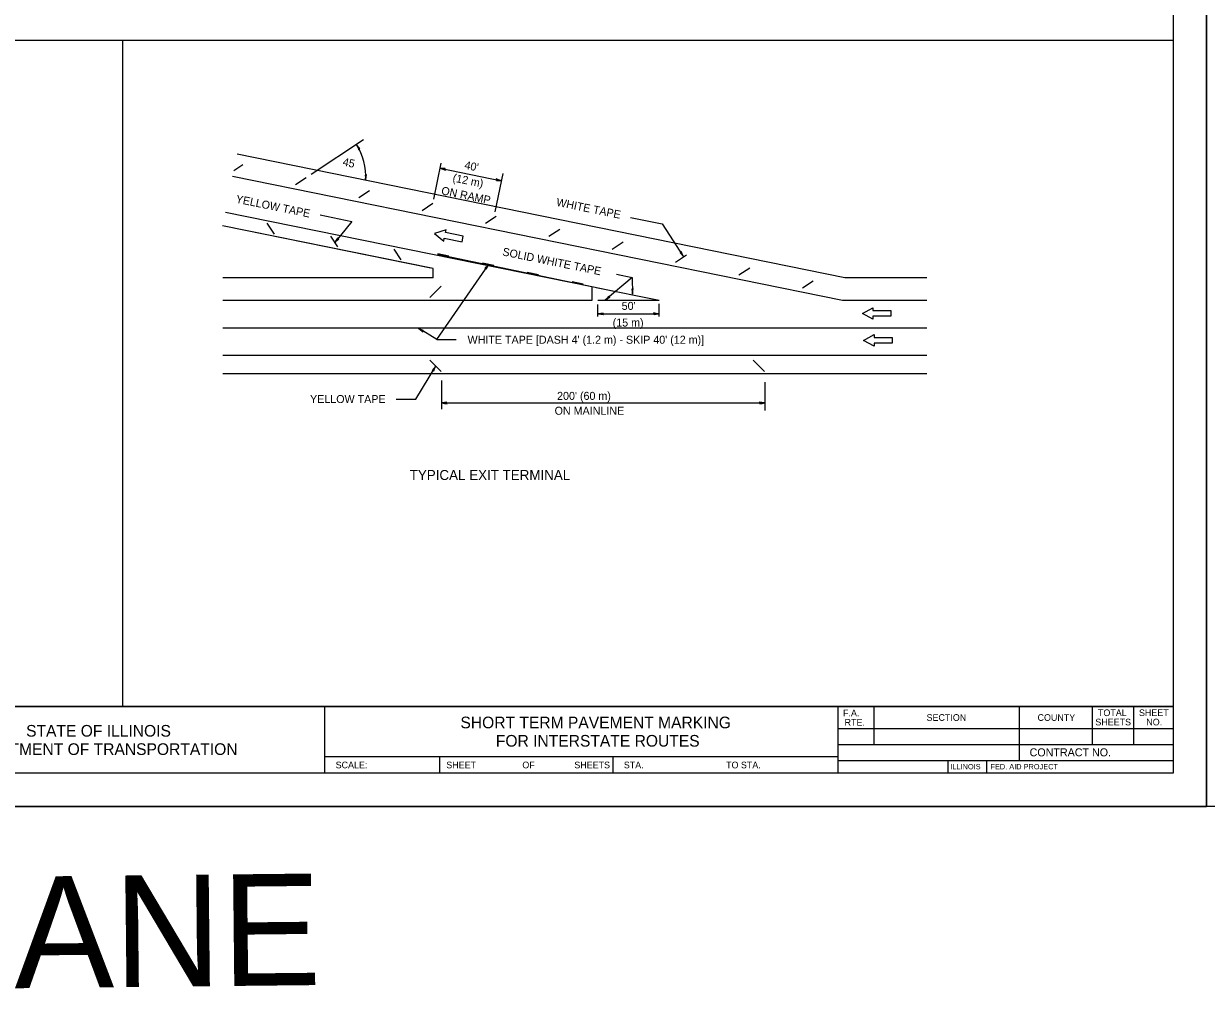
# Model space of a CAD drawing. Extents: x 59627 to 60987, y 30303 to 30798.
# Drawn here: x 59951.9 to 60306.6, y 30302.5 to 30592.6 of the extents above; entities that cross this region are included whole.
import ezdxf

# ---------------------------------------------------------------- set-up
doc = ezdxf.new("R2010")
doc.units = 0
for name, color, linetype in [('Design_PR_EOP', 7, 'Continuous'), ('Design_PR_PMK Symbols', 7, 'Continuous'), ('Level 48', 7, 'Continuous'), ('Sheets_50 Reference Boundary', 7, 'Continuous'), ('Sheets_General Details', 7, 'Continuous'), ('Sheets_Printer Plotting Border', 7, 'Continuous'), ('Stage_Construction Traffic Control', 7, 'Continuous')]:
    doc.layers.add(name, color=color, linetype=linetype)

msp = doc.modelspace()

# ---------------------------------------------------------------- linework, layer by layer
at = {"layer": 'Design_PR_EOP'}
for p, q in [((60198.15, 30516.32), (60015.9, 30553.42)), ((60197.46, 30509.47), (60014.54, 30546.71)), ((60122.29, 30513.57), (60012.35, 30535.96)), ((60074.69, 30519.07), (60011.53, 30531.92)), ((60073.93, 30519.22), (60011.53, 30531.92)), ((60074.69, 30516.32), (60011.64, 30516.32)), ((60074.69, 30516.32), (60074.69, 30519.07)), ((60222.78, 30516.32), (60198.15, 30516.32)), ((60122.29, 30513.57), (60122.29, 30509.47)), ((60122.29, 30509.47), (60011.64, 30509.47)), ((60222.78, 30509.47), (60197.46, 30509.47)), ((60222.78, 30493.01), (60011.64, 30493.01)), ((60222.78, 30487.52), (60011.64, 30487.52))]:
    msp.add_line(p, q, dxfattribs=at)
at = {"layer": 'Design_PR_PMK Symbols'}
for p, q in [((60038.13, 30547.4), (60053.82, 30557.78)), ((60074.86, 30539.94), (60077.05, 30550.68)), ((60076.75, 30549.21), (60095.17, 30545.46)), ((60093.27, 30536.1), (60095.62, 30547.64)), ((60040.78, 30535.18), (60050.31, 30533.23)), ((60133.84, 30534.42), (60143.38, 30532.48)), ((60050.31, 30533.23), (60045.14, 30526.9)), ((60143.38, 30532.48), (60149.78, 30522.64)), ((60128.99, 30512.21), (60076.01, 30523.29)), ((60075.73, 30497.78), (60091.24, 30520.24)), ((60134.33, 30516.44), (60126.24, 30509.57)), ((60129.66, 30517.39), (60134.33, 30516.44)), ((60134.33, 30516.44), (60134.46, 30511.39)), ((60142.47, 30509.47), (60123.54, 30513.32)), ((60142.47, 30509.47), (60124.06, 30509.47)), ((60124.1, 30504.67), (60124.1, 30508.32)), ((60124.1, 30505.53), (60142.47, 30505.53)), ((60142.47, 30504.67), (60142.47, 30508.52)), ((60222.78, 30501.24), (60011.64, 30501.24)), ((60075.73, 30497.78), (60070.23, 30501.17)), ((60075.73, 30497.78), (60081.62, 30497.78)), ((60069.43, 30479.9), (60075.44, 30489.84)), ((60077.17, 30485.52), (60077.17, 30476.94)), ((60174.18, 30485), (60174.18, 30476.55)), ((60063.54, 30479.9), (60069.43, 30479.9)), ((60077.17, 30478.76), (60174.18, 30478.76))]:
    msp.add_line(p, q, dxfattribs=at)
for points in [[(60052.48, 30554.99), (60052.65, 30555.16), (60052.21, 30555.67), (60051.66, 30556.33), (60052.04, 30555.5), (60052.35, 30554.74), (60052.48, 30554.99), (60052.58, 30555.14), (60051.97, 30555.85), (60052.36, 30554.9), (60052.45, 30555.13), (60052.2, 30555.47), (60052.36, 30555.1)], [(60014.9, 30548.5), (60017.59, 30550.28)], [(60078.29, 30548.87), (60078.28, 30549.11), (60077.61, 30549.14), (60076.75, 30549.21), (60077.62, 30548.9), (60078.38, 30548.6), (60078.29, 30548.87), (60078.25, 30549.04), (60077.31, 30549.09), (60078.27, 30548.72), (60078.17, 30548.94), (60077.74, 30549), (60078.13, 30548.85)], [(60033.36, 30544.27), (60036.6, 30546.41)], [(60054.47, 30547.16), (60054.24, 30547.12), (60054.33, 30546.45), (60054.42, 30545.59), (60054.57, 30546.5), (60054.72, 30547.3), (60054.47, 30547.16), (60054.32, 30547.1), (60054.43, 30546.17), (60054.63, 30547.18), (60054.43, 30547.03), (60054.45, 30546.6), (60054.52, 30547.01)], [(60093.64, 30545.79), (60093.64, 30545.55), (60094.31, 30545.52), (60095.17, 30545.46), (60094.3, 30545.76), (60093.55, 30546.06), (60093.64, 30545.79), (60093.67, 30545.63), (60094.61, 30545.57), (60093.65, 30545.95), (60093.76, 30545.72), (60094.18, 30545.67), (60093.79, 30545.81)], [(60052.37, 30540.4), (60055.6, 30542.55)], [(60071.37, 30536.53), (60074.61, 30538.67)], [(60090.38, 30532.67), (60093.61, 30534.81)], [(60027.07, 30529.46), (60024.93, 30532.69)], [(60109.38, 30528.8), (60112.62, 30530.94)], [(60046.08, 30525.59), (60043.94, 30528.82)], [(60046.15, 30528.11), (60045.94, 30528.22), (60045.6, 30527.64), (60045.14, 30526.9), (60045.82, 30527.53), (60046.43, 30528.06), (60046.15, 30528.11), (60045.99, 30528.15), (60045.51, 30527.35), (60046.29, 30528.02), (60046.04, 30528.03), (60045.79, 30527.69), (60046.1, 30527.96)], [(60128.39, 30524.93), (60131.62, 30527.07)], [(60065.08, 30521.72), (60062.94, 30524.96)], [(60076.08, 30523.62), (60079.41, 30522.93)], [(60147.39, 30521.06), (60150.62, 30523.2)], [(60148.94, 30523.97), (60148.77, 30523.8), (60149.22, 30523.3), (60149.78, 30522.64), (60149.38, 30523.47), (60149.07, 30524.22), (60148.94, 30523.97), (60148.85, 30523.83), (60149.46, 30523.12), (60149.06, 30524.07), (60148.97, 30523.83), (60149.23, 30523.49), (60149.06, 30523.87)], [(60089.47, 30520.82), (60092.83, 30520.12)], [(60090.43, 30519.12), (60090.66, 30519.03), (60090.95, 30519.63), (60091.35, 30520.4), (60090.72, 30519.72), (60090.15, 30519.14), (60090.43, 30519.12), (60090.6, 30519.09), (60091.02, 30519.93), (60090.29, 30519.19), (60090.54, 30519.21), (60090.76, 30519.57), (60090.48, 30519.27)], [(60102.9, 30518.01), (60106.25, 30517.31)], [(60166.39, 30517.19), (60169.63, 30519.33)], [(60073.64, 30510.42), (60077.07, 30513.84)], [(60116.32, 30515.21), (60119.68, 30514.51)], [(60134.44, 30512.96), (60134.21, 30512.9), (60134.33, 30512.24), (60134.46, 30511.39), (60134.56, 30512.31), (60134.68, 30513.11), (60134.44, 30512.96), (60134.29, 30512.89), (60134.45, 30511.97), (60134.6, 30512.98), (60134.4, 30512.83), (60134.44, 30512.4), (60134.49, 30512.82)], [(60185.4, 30513.32), (60188.63, 30515.46)], [(60127.45, 30510.58), (60127.26, 30510.72), (60126.82, 30510.21), (60126.24, 30509.57), (60127.01, 30510.07), (60127.72, 30510.48), (60127.45, 30510.58), (60127.3, 30510.65), (60126.68, 30509.94), (60127.57, 30510.47), (60127.32, 30510.52), (60127.01, 30510.22), (60127.37, 30510.44)], [(60125.68, 30505.51), (60125.62, 30505.74), (60124.96, 30505.64), (60124.1, 30505.53), (60125.01, 30505.41), (60125.81, 30505.27), (60125.68, 30505.51), (60125.6, 30505.66), (60124.68, 30505.53), (60125.69, 30505.35), (60125.54, 30505.55), (60125.11, 30505.53), (60125.52, 30505.46)], [(60140.88, 30505.56), (60140.93, 30505.32), (60141.6, 30505.42), (60142.46, 30505.53), (60141.54, 30505.66), (60140.74, 30505.8), (60140.88, 30505.56), (60140.95, 30505.4), (60141.88, 30505.53), (60140.87, 30505.71), (60141.02, 30505.51), (60141.44, 30505.54), (60141.03, 30505.6)], [(60017.1, 30501.24), (60013.68, 30501.24)], [(60030.82, 30501.24), (60027.39, 30501.24)], [(60044.53, 30501.24), (60041.1, 30501.24)], [(60058.25, 30501.24), (60054.82, 30501.24)], [(60071.96, 30501.24), (60068.53, 30501.24)], [(60071.56, 30500.33), (60071.63, 30500.55), (60071.01, 30500.82), (60070.23, 30501.17), (60070.94, 30500.58), (60071.55, 30500.05), (60071.56, 30500.33), (60071.58, 30500.5), (60070.72, 30500.87), (60071.49, 30500.19), (60071.46, 30500.43), (60071.09, 30500.63), (60071.4, 30500.37)], [(60085.67, 30501.24), (60082.25, 30501.24)], [(60099.39, 30501.24), (60095.96, 30501.24)], [(60113.1, 30501.24), (60109.67, 30501.24)], [(60126.82, 30501.24), (60123.39, 30501.24)], [(60140.53, 30501.24), (60137.1, 30501.24)], [(60154.24, 30501.24), (60150.82, 30501.24)], [(60167.96, 30501.24), (60164.53, 30501.24)], [(60181.67, 30501.24), (60178.24, 30501.24)], [(60195.39, 30501.24), (60191.96, 30501.24)], [(60209.1, 30501.24), (60205.67, 30501.24)], [(60222.78, 30501.24), (60219.39, 30501.24)], [(60073.64, 30491.64), (60077.07, 30488.21)], [(60170.61, 30491.64), (60174.04, 30488.21)], [(60074.61, 30488.51), (60074.84, 30488.43), (60075.09, 30489.05), (60075.44, 30489.84), (60074.86, 30489.12), (60074.33, 30488.51), (60074.61, 30488.51), (60074.78, 30488.49), (60075.14, 30489.35), (60074.47, 30488.57), (60074.72, 30488.6), (60074.91, 30488.98), (60074.65, 30488.66)], [(60078.75, 30478.74), (60078.69, 30478.98), (60078.03, 30478.88), (60077.17, 30478.76), (60078.08, 30478.64), (60078.89, 30478.5), (60078.75, 30478.74), (60078.68, 30478.9), (60077.75, 30478.76), (60078.76, 30478.59), (60078.61, 30478.79), (60078.19, 30478.76), (60078.6, 30478.7)], [(60172.61, 30478.79), (60172.66, 30478.55), (60173.32, 30478.65), (60174.18, 30478.76), (60173.27, 30478.89), (60172.47, 30479.03), (60172.61, 30478.79), (60172.68, 30478.63), (60173.61, 30478.77), (60172.59, 30478.94), (60172.74, 30478.74), (60173.17, 30478.77), (60172.76, 30478.83)]]:
    msp.add_lwpolyline(points, dxfattribs=at)
msp.add_arc((60037, 30546.83), 17.47, 355.9141, 32.9421, dxfattribs=at)
at = {"layer": 'Level 48'}
msp.add_lwpolyline([(59626.57, 30797.64), (60306.57, 30797.64), (60306.57, 30357.64), (59626.57, 30357.64)], close=True, dxfattribs=at)
at = {"layer": 'Sheets_50 Reference Boundary'}
msp.add_lwpolyline([(59666.57, 30787.63), (60296.57, 30787.63), (60296.57, 30387.64), (59666.57, 30387.64)], close=True, dxfattribs=at)
at = {"layer": 'Sheets_General Details'}
for p, q in [((60306.57, 30357.64), (60306.57, 30797.64)), ((60306.57, 30797.64), (60306.57, 30357.64)), ((59666.57, 30587.64), (60296.57, 30587.64)), ((59981.57, 30387.64), (59981.57, 30587.64)), ((59666.57, 30387.64), (60296.57, 30387.64)), ((60042.05, 30387.64), (60042.05, 30367.64)), ((60196.05, 30387.64), (60196.05, 30367.64)), ((60206.85, 30387.64), (60206.85, 30376.33)), ((60250.45, 30387.64), (60250.45, 30371.53)), ((60272.3, 30387.64), (60272.3, 30376.33)), ((60284.71, 30387.64), (60284.71, 30376.33)), ((60196.05, 30381.13), (60296.57, 30381.13)), ((60196.05, 30376.33), (60296.57, 30376.33)), ((60042.05, 30372.64), (60196.05, 30372.64)), ((60076.57, 30372.64), (60076.57, 30367.64)), ((60128.57, 30372.64), (60128.57, 30367.64)), ((60196.05, 30371.53), (60296.57, 30371.53)), ((60229, 30371.53), (60229, 30367.64)), ((60240.6, 30371.53), (60240.6, 30367.64)), ((60306.57, 30357.64), (59626.57, 30357.64)), ((60986.57, 30357.64), (60306.57, 30357.64))]:
    msp.add_line(p, q, dxfattribs=at)
msp.add_lwpolyline([(59666.57, 30787.64), (60296.57, 30787.64), (60296.57, 30367.64), (59666.57, 30367.64)], close=True, dxfattribs=at)
at = {"layer": 'Sheets_Printer Plotting Border'}
msp.add_lwpolyline([(59626.57, 30357.64), (60306.57, 30357.64), (60306.57, 30797.64), (59626.57, 30797.64)], close=True, dxfattribs=at)
at = {"layer": 'Stage_Construction Traffic Control'}
for points in [[(60083.33, 30527.11), (60083.68, 30528.79), (60078.36, 30529.87), (60078.53, 30530.71), (60075.11, 30529.66), (60077.85, 30527.35), (60078.02, 30528.19)], [(60211.98, 30506.51), (60211.98, 30504.79), (60206.56, 30504.79), (60206.56, 30503.93), (60203.41, 30505.65), (60206.56, 30507.36), (60206.56, 30506.51)], [(60212.34, 30498.41), (60212.34, 30496.69), (60206.91, 30496.69), (60206.91, 30495.83), (60203.77, 30497.55), (60206.91, 30499.26), (60206.91, 30498.41)]]:
    msp.add_lwpolyline(points, close=True, dxfattribs=at)

# ---------------------------------------------------------------- texts
at = {"layer": 'Design_PR_PMK Symbols'}
for s, height, p in [('45', 2.4, (60047.41, 30550.03)), ("40'", 2.4, (60083.91, 30549.07)), ('(12 m)', 2.4, (60080.37, 30545.24)), ('YELLOW TAPE', 2.3999, (60015.34, 30538.9)), ('ON RAMP', 2.4, (60076.95, 30541.39)), ('WHITE TAPE', 2.4, (60111.45, 30537.95)), ('SOLID WHITE TAPE', 2.3999, (60095.29, 30523.07))]:
    msp.add_text(s, height=height, rotation=348.493, dxfattribs=at).set_placement(p)
for s, height, p in [("50'", 2.4, (60131.21, 30506.69)), ('(15 m)', 2.4, (60128.51, 30501.69)), ("WHITE TAPE [DASH 4' (1.2 m) - SKIP 40' (12 m)]", 2.3999, (60084.99, 30496.54)), ('YELLOW TAPE', 2.3999, (60037.75, 30478.74)), ("200' (60 m)", 2.3999, (60111.84, 30479.69)), ('ON MAINLINE', 2.3999, (60111.1, 30475.23)), ('TYPICAL EXIT TERMINAL', 2.9999, (60067.64, 30455.65))]:
    msp.add_text(s, height=height, dxfattribs=at).set_placement(p)
at = {"layer": 'Sheets_General Details'}
for s, height, p in [('F.A.  ', 2, (60197.6, 30384.74)), ('SECTION', 2, (60222.66, 30383.38)), ('COUNTY', 2, (60255.94, 30383.38)), ('TOTAL', 2, (60274.06, 30384.81)), ('SHEET', 2, (60286.36, 30384.81)), ('STATE OF ILLINOIS', 3.5, (59952.59, 30378.64)), ('SHORT TERM PAVEMENT MARKING', 3.5, (60082.85, 30381.14)), ('RTE.', 2, (60198.06, 30381.94)), ('SHEETS', 2, (60273.28, 30382.01)), ('NO.', 2, (60288.56, 30382.01)), ('FOR INTERSTATE ROUTES', 3.5, (60093.48, 30375.64)), ('DEPARTMENT OF TRANSPORTATION', 3.5, (59931.5, 30373.14)), ('CONTRACT NO.      ', 2.4, (60253.56, 30372.73)), ('SCALE:          ', 2, (60045.43, 30369.14)), ('SHEET', 2, (60078.61, 30369.14)), ('OF', 2, (60101.42, 30369.14)), ('SHEETS', 2, (60117.01, 30369.14)), ('STA.', 2, (60131.86, 30369.14)), ('TO STA.', 2, (60162.53, 30369.14)), ('ILLINOIS', 1.6, (60229.78, 30368.83)), ('FED. AID PROJECT', 1.6, (60241.81, 30368.83))]:
    msp.add_text(s, height=height, dxfattribs=at).set_placement(p)
msp.add_text('2 LANE', height=33.483, rotation=0.6033, dxfattribs=at).set_placement((59886.92, 30302.48))

doc.saveas('drawing.dxf')
